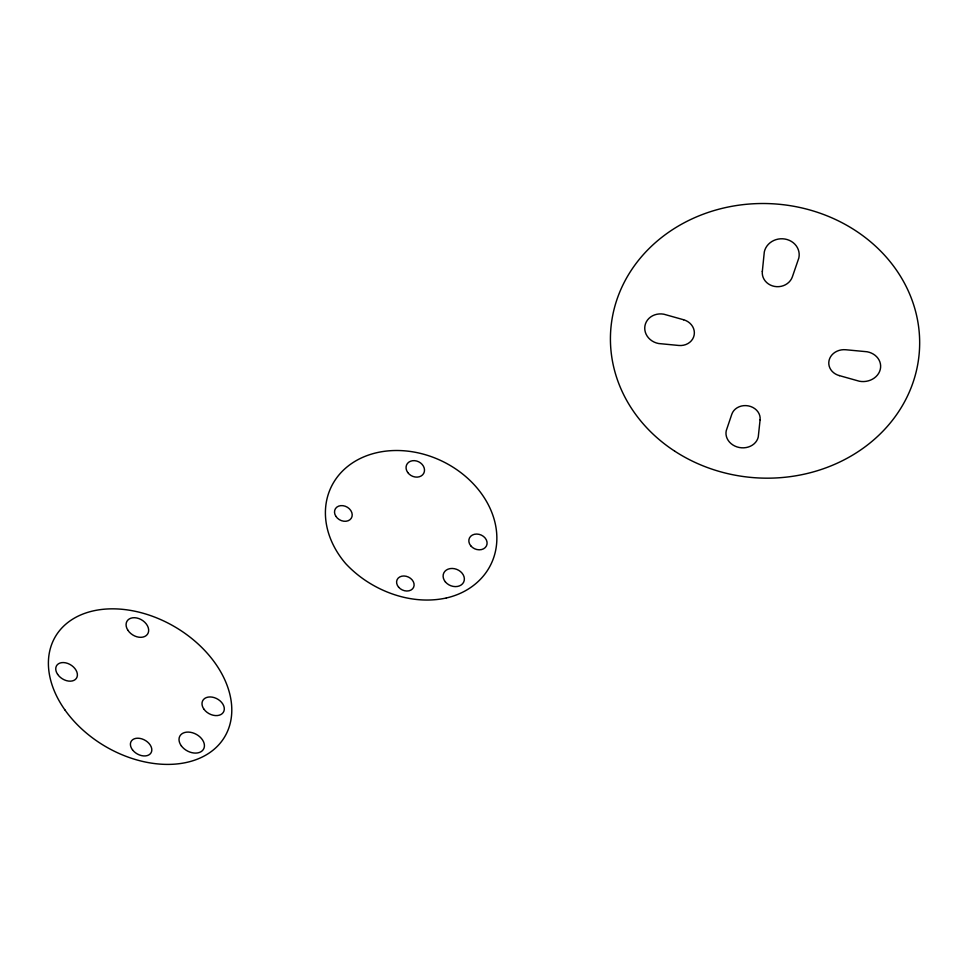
<?xml version="1.0" encoding="UTF-8"?>
<svg xmlns="http://www.w3.org/2000/svg" width="968" height="968" viewBox="0 0 968 968"><rect width="100%" height="100%" fill="white"/><g stroke="black" fill="none" stroke-linecap="round" stroke-linejoin="round"><path stroke-width="1.45" d="M762.324 271.464L764.309 251.898A17.605 16.093 -2.5 0 1 785.072 239.06A17.605 16.093 -2.5 0 1 798.83 258.008L792.369 276.836A15.403 14 -1 0 1 774.569 286.419A15.403 14 -1 0 1 762.336 271.33M760.098 419.713L758.259 436.991A16.335 14.024 7.3 0 1 739.25 447.494A16.335 14.024 7.3 0 1 726.23 430.736L731.808 414.231A14.496 12.511 6.7 0 1 748.458 405.907A14.496 12.511 6.7 0 1 760.086 419.834M683.577 319.743L663.818 314.201A16.565 14.895 12.3 0 0 644.942 325.841A16.565 14.895 12.3 0 0 658.591 343.519L678.774 345.467A14.653 13.153 10.6 0 0 694.177 334.964A14.653 13.153 10.6 0 0 683.444 319.706M839.244 375.572L859.366 381.235A17.388 15.064 -2.6 0 0 880.215 369.655A17.388 15.064 -2.6 0 0 867.086 351.759L845.79 349.75A15.246 13.274 -1.6 0 0 829.116 360.241A15.246 13.274 -1.6 0 0 839.377 375.62M446.345 597.982C417.97 604.189 387.878 595.889 364.271 579.663A97.937 79.134 25.8 0 1 345.721 563.642A88.741 71.426 25.8 0 1 355.861 460.829A88.741 71.426 25.8 0 1 476.8 487.69A88.741 71.426 25.8 0 1 466.104 590.371A84.664 68.099 25.6 0 1 446.345 597.982M335.884 516.331A9.257 7.381 28.8 0 0 351.215 518.34A9.257 7.381 28.8 0 0 342.987 505.683A9.257 7.381 28.8 0 0 335.884 516.331M407.722 472.505A9.547 7.865 27 0 0 423.645 473.485A9.547 7.865 27 0 0 414.473 460.659A9.547 7.865 27 0 0 407.722 472.505M398.562 587.116A9.087 7.139 24.9 0 0 413.566 587.394A9.087 7.139 24.9 0 0 403.934 575.984A9.087 7.139 24.9 0 0 398.562 587.116M470.738 545.783A9.377 7.599 22.5 0 0 486.432 545.952A9.377 7.599 22.5 0 0 476.716 534.046A9.377 7.599 22.5 0 0 470.738 545.783M445.389 581.913A10.95 8.7 23 0 0 463.624 582.228A10.95 8.7 23 0 0 452.201 568.458A10.95 8.7 23 0 0 445.389 581.913M132.519 749.873A11.471 7.865 29.5 0 0 150.947 752.983A11.471 7.865 29.5 0 0 139.876 738.39A11.471 7.865 29.5 0 0 132.519 749.873M57.608 674.333A11.761 8.131 32.4 0 0 76.327 678.423A11.761 8.131 32.4 0 0 65.788 662.862A11.761 8.131 32.4 0 0 57.608 674.333M127.849 630.204A12.148 8.748 31.9 0 0 147.402 634.355A12.148 8.748 31.9 0 0 136.851 617.995A12.148 8.748 31.9 0 0 127.849 630.204M181.367 745.892A13.528 9.438 28.5 0 0 203.292 749.571A13.528 9.438 28.5 0 0 190.49 732.292A13.528 9.438 28.5 0 0 181.367 745.892M64.88 709.871A98.373 69.151 30.6 0 0 223.124 739.286A98.373 69.151 30.6 0 0 132.265 610.711A98.373 69.151 30.6 0 0 64.88 709.871M204.018 709.302A11.858 8.446 28.6 0 0 223.281 712.412A11.858 8.446 28.6 0 0 212.161 697.117A11.858 8.446 28.6 0 0 204.018 709.302M674.635 451.1A154.674 137.262 3.4 0 0 918.874 356.647A154.674 137.262 3.4 0 0 701.619 214.811A154.674 137.262 3.4 0 0 674.635 451.1"/></g></svg>
